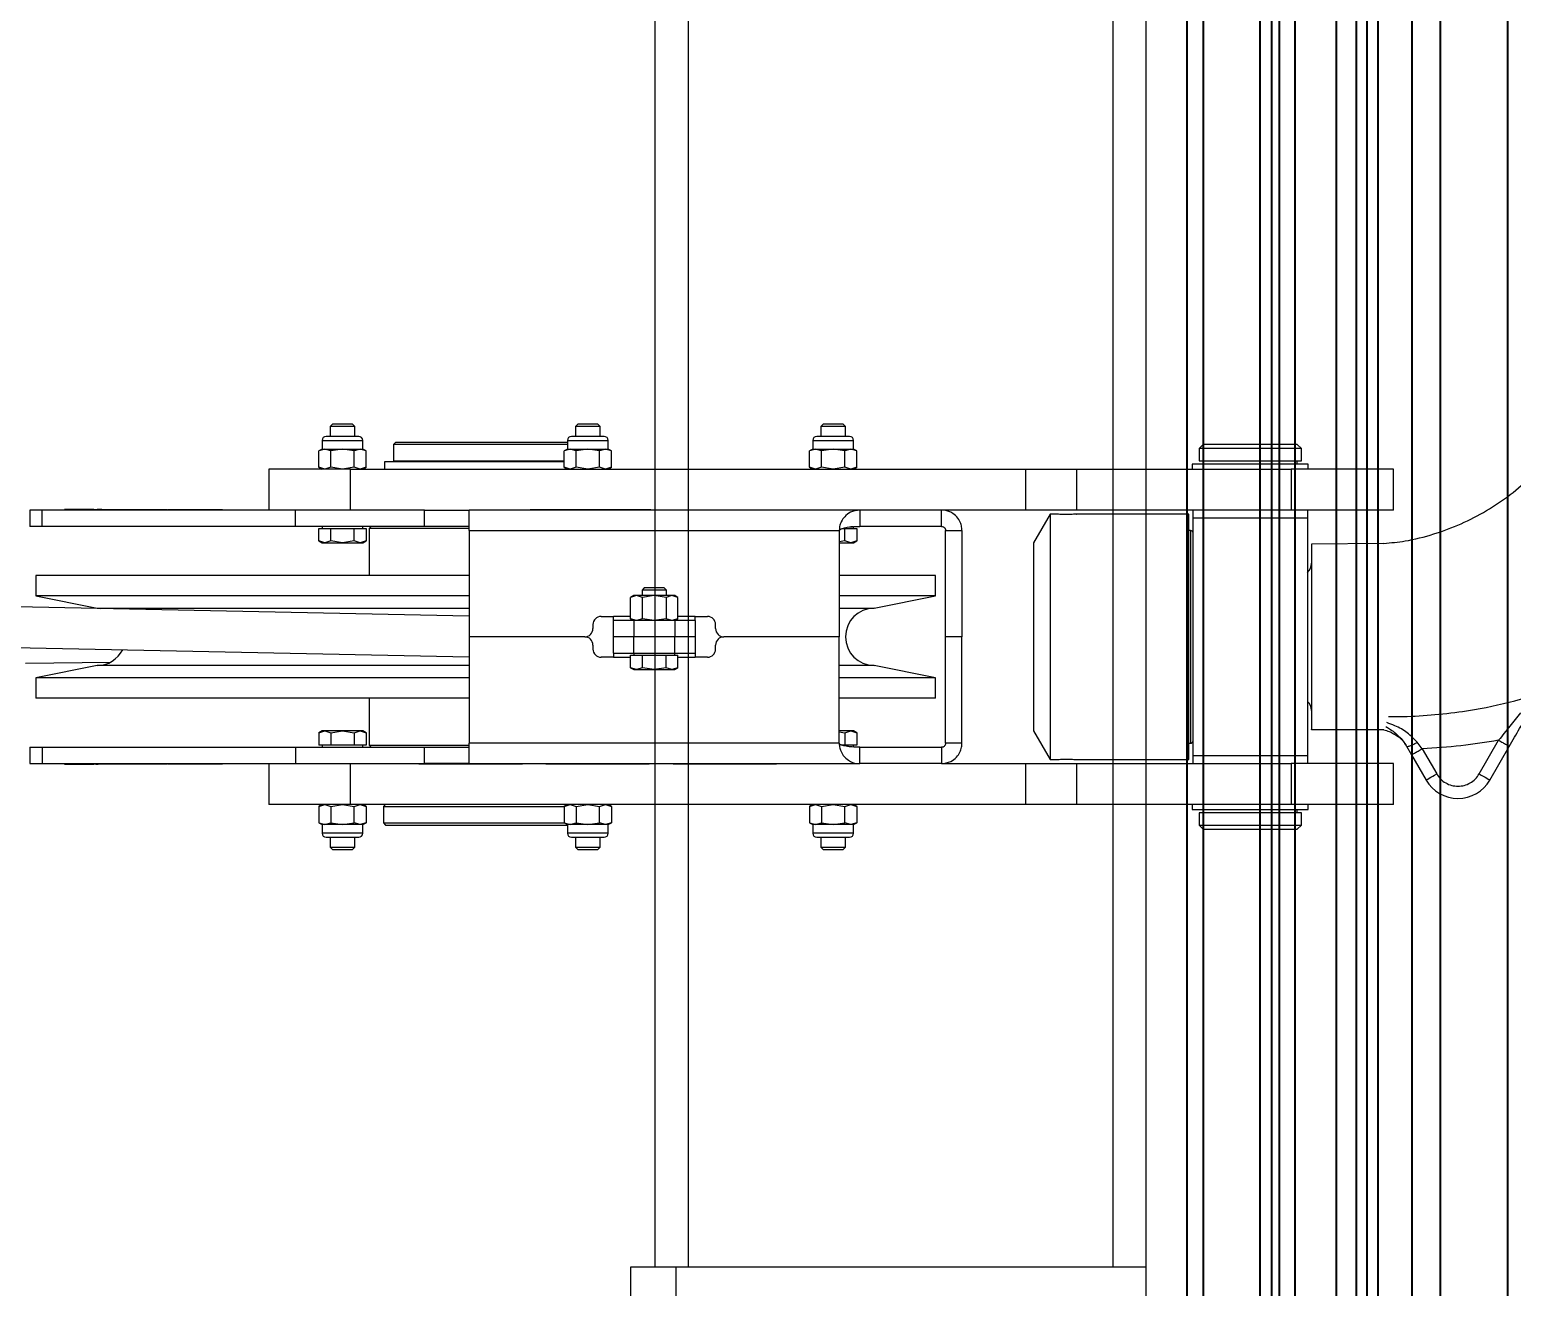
# Model space of a CAD drawing. Header units: centimetres. Extents: x 470464 to 524273, y 49611 to 59074.
# Drawn here: x 505527.93 to 505564.19, y 52554.06 to 52584.81 of the extents above; entities that cross this region are included whole.
import ezdxf

# ---------------------------------------------------------------- set-up
doc = ezdxf.new("R2010")
doc.units = ezdxf.units.CM
doc.header["$MEASUREMENT"] = 0
doc.layers.add('S-COLS-CONC', color=4, linetype='Continuous', lineweight=40)
doc.layers.add('vinç', color=7, linetype='Continuous')

# ---------------------------------------------------------------- blocks, each defined once
blk = doc.blocks.new('ytnytnytnnytytnrmutnebe')
at = {"color": 2, "linetype": 'Continuous', "lineweight": 25}
for p, q in [((416509.36, 68865.634), (416509.118, 68853.913)), ((416510.118, 68853.913), (416510.355, 68865.381)), ((416506.91, 68864.663), (416506.51, 68864.663)), ((416506.51, 68864.663), (416506.51, 68864.356)), ((416506.91, 68864.663), (416506.91, 68864.356)), ((416508.61, 68864.513), (416508.11, 68864.513)), ((416508.11, 68853.913), (416508.11, 68864.513)), ((416508.91, 68863.013), (416508.61, 68864.513)), ((416508.61, 68853.913), (416508.61, 68864.513)), ((416508.963, 68864.763), (416508.99, 68862.688)), ((416510.61, 68864.513), (416510.31, 68863.013)), ((416511.11, 68864.513), (416510.61, 68864.513)), ((416510.61, 68853.913), (416510.61, 68864.513)), ((416511.11, 68853.913), (416511.11, 68864.513)), ((416512.71, 68864.663), (416512.31, 68864.663)), ((416512.31, 68864.356), (416512.31, 68864.663)), ((416512.71, 68864.356), (416512.71, 68864.663)), ((416506.91, 68864.356), (416506.51, 68864.356)), ((416506.51, 68864.356), (416506.51, 68858.163)), ((416506.91, 68864.356), (416506.91, 68858.163)), ((416512.31, 68864.356), (416512.71, 68864.356)), ((416512.31, 68858.163), (416512.31, 68864.356)), ((416512.71, 68858.163), (416512.71, 68864.356)), ((416506.51, 68863.814), (416506.5, 68863.814)), ((416506.5, 68863.814), (416506.5, 68863.09)), ((416512.72, 68863.814), (416512.71, 68863.814)), ((416512.72, 68863.09), (416512.72, 68863.814)), ((416506.5, 68863.09), (416506.51, 68863.09)), ((416506.5, 68863.047), (416506.5, 68863.09)), ((416506.51, 68863.047), (416506.5, 68863.047)), ((416506.5, 68863.047), (416506.5, 68862.985)), ((416512.71, 68863.09), (416512.72, 68863.09)), ((416512.71, 68863.074), (416512.72, 68863.074)), ((416512.72, 68863.09), (416512.72, 68863.074)), ((416512.72, 68863.074), (416512.72, 68863.015)), ((416506.51, 68862.985), (416506.5, 68862.985)), ((416506.5, 68862.141), (416506.5, 68862.985)), ((416508.91, 68853.913), (416508.91, 68863.013)), ((416510.31, 68863.013), (416510.304, 68862.925)), ((416510.31, 68863.013), (416510.31, 68853.913)), ((416512.72, 68863.015), (416512.71, 68863.015)), ((416512.72, 68862.985), (416512.71, 68862.985)), ((416512.71, 68862.897), (416512.72, 68862.897)), ((416512.72, 68862.985), (416512.72, 68863.015)), ((416512.72, 68862.897), (416512.72, 68862.985)), ((416512.72, 68862.897), (416512.72, 68861.297)), ((416506.5, 68861.297), (416506.5, 68862.141)), ((416506.51, 68862.141), (416506.5, 68862.141)), ((416506.51, 68861.297), (416506.5, 68861.297)), ((416506.51, 68861.286), (416506.5, 68861.286)), ((416506.5, 68859.945), (416506.5, 68861.286)), ((416512.71, 68861.297), (416512.72, 68861.297)), ((416512.71, 68861.286), (416512.72, 68861.286)), ((416512.72, 68861.286), (416512.72, 68859.945)), ((416506.51, 68859.945), (416506.5, 68859.945)), ((416512.72, 68859.945), (416512.71, 68859.945)), ((416506.51, 68858.813), (416505.51, 68858.813)), ((416505.51, 68856.813), (416505.51, 68858.813)), ((416513.71, 68858.813), (416512.71, 68858.813)), ((416513.71, 68856.813), (416513.71, 68858.813)), ((416506.91, 68858.163), (416506.51, 68858.163)), ((416506.51, 68858.163), (416506.51, 68855.01)), ((416506.91, 68858.163), (416506.91, 68855.01)), ((416512.31, 68858.163), (416512.71, 68858.163)), ((416512.31, 68855.01), (416512.31, 68858.163)), ((416512.71, 68855.01), (416512.71, 68858.163)), ((416505.064, 68857.591), (416505.02, 68857.513)), ((416505.064, 68857.591), (416505.02, 68857.446)), ((416505.465, 68857.591), (416505.064, 68857.591)), ((416505.51, 68857.513), (416505.465, 68857.591)), ((416505.465, 68857.591), (416505.51, 68857.446)), ((416506.96, 68857.446), (416506.96, 68857.591)), ((416507.265, 68857.591), (416506.96, 68857.591)), ((416507.31, 68857.513), (416507.265, 68857.591)), ((416507.265, 68857.591), (416507.31, 68857.446)), ((416511.954, 68857.591), (416511.91, 68857.513)), ((416511.91, 68857.446), (416511.954, 68857.591)), ((416511.954, 68857.591), (416512.26, 68857.591)), ((416512.26, 68857.591), (416512.26, 68857.446)), ((416513.754, 68857.591), (416513.71, 68857.513)), ((416513.71, 68857.446), (416513.754, 68857.591)), ((416513.754, 68857.591), (416514.155, 68857.591)), ((416514.2, 68857.513), (416514.155, 68857.591)), ((416514.2, 68857.446), (416514.155, 68857.591)), ((416504.465, 68857.313), (416504.41, 68857.258)), ((416504.41, 68857.258), (416504.41, 68856.769)), ((416504.71, 68857.313), (416504.465, 68857.313)), ((416504.465, 68857.313), (416504.465, 68856.713)), ((416504.71, 68857.41), (416504.71, 68856.617)), ((416504.813, 68856.513), (416504.813, 68857.513)), ((416505.02, 68857.513), (416504.813, 68857.513)), ((416505.02, 68857.446), (416505.02, 68857.513)), ((416505.02, 68857.013), (416505.02, 68857.446)), ((416505.02, 68857.446), (416505.064, 68857.302)), ((416505.064, 68857.302), (416505.02, 68857.013)), ((416505.465, 68857.302), (416505.064, 68857.302)), ((416505.51, 68857.446), (416505.465, 68857.302)), ((416505.465, 68857.302), (416505.51, 68857.013)), ((416506.96, 68857.513), (416506.91, 68857.513)), ((416506.96, 68857.302), (416506.96, 68857.446)), ((416506.96, 68857.013), (416506.96, 68857.302)), ((416507.265, 68857.302), (416506.96, 68857.302)), ((416507.31, 68857.446), (416507.265, 68857.302)), ((416507.265, 68857.302), (416507.31, 68857.013)), ((416507.31, 68857.446), (416507.31, 68857.513)), ((416507.31, 68857.013), (416507.31, 68857.446)), ((416511.91, 68857.513), (416511.91, 68857.446)), ((416511.954, 68857.302), (416511.91, 68857.446)), ((416511.91, 68857.446), (416511.91, 68857.013)), ((416511.91, 68857.013), (416511.954, 68857.302)), ((416511.954, 68857.302), (416512.26, 68857.302)), ((416512.31, 68857.513), (416512.26, 68857.513)), ((416512.26, 68857.446), (416512.26, 68857.302)), ((416512.26, 68857.302), (416512.26, 68857.013)), ((416513.754, 68857.302), (416513.71, 68857.446)), ((416513.71, 68857.013), (416513.754, 68857.302)), ((416513.754, 68857.302), (416514.155, 68857.302)), ((416514.155, 68857.302), (416514.2, 68857.446)), ((416514.2, 68857.013), (416514.155, 68857.302)), ((416514.406, 68857.513), (416514.2, 68857.513)), ((416514.2, 68857.513), (416514.2, 68857.446)), ((416514.2, 68857.446), (416514.2, 68857.013)), ((416514.406, 68857.513), (416514.406, 68856.513)), ((416514.51, 68856.617), (416514.51, 68857.41)), ((416514.754, 68857.313), (416514.51, 68857.313)), ((416514.81, 68857.258), (416514.754, 68857.313)), ((416514.754, 68856.754), (416514.754, 68857.313)), ((416514.81, 68856.802), (416514.81, 68857.258)), ((416505.02, 68857.013), (416505.064, 68856.725)), ((416505.02, 68856.58), (416505.02, 68857.013)), ((416505.51, 68857.013), (416505.465, 68856.725)), ((416506.96, 68856.725), (416506.96, 68857.013)), ((416507.31, 68857.013), (416507.265, 68856.725)), ((416507.31, 68856.58), (416507.31, 68857.013)), ((416511.954, 68856.725), (416511.91, 68857.013)), ((416511.91, 68857.013), (416511.91, 68856.58)), ((416512.26, 68857.013), (416512.26, 68856.725)), ((416513.754, 68856.725), (416513.71, 68857.013)), ((416514.155, 68856.725), (416514.2, 68857.013)), ((416514.2, 68857.013), (416514.2, 68856.58)), ((416504.41, 68856.769), (416504.465, 68856.713)), ((416504.465, 68856.713), (416504.71, 68856.713)), ((416504.813, 68856.513), (416505.02, 68856.513)), ((416505.02, 68856.58), (416505.064, 68856.725)), ((416505.02, 68856.513), (416505.02, 68856.58)), ((416505.064, 68856.436), (416505.02, 68856.58)), ((416505.02, 68856.513), (416505.064, 68856.436)), ((416505.064, 68856.725), (416505.465, 68856.725)), ((416505.465, 68856.725), (416505.51, 68856.58)), ((416505.51, 68856.58), (416505.465, 68856.436)), ((416505.465, 68856.436), (416505.51, 68856.513)), ((416505.51, 68856.813), (416506.51, 68856.813)), ((416505.51, 68840.313), (416505.51, 68856.813)), ((416506.91, 68856.513), (416506.96, 68856.513)), ((416506.96, 68856.58), (416506.96, 68856.725)), ((416507.265, 68856.725), (416506.96, 68856.725)), ((416506.96, 68856.436), (416506.96, 68856.58)), ((416507.265, 68856.725), (416507.31, 68856.58)), ((416507.31, 68856.58), (416507.265, 68856.436)), ((416507.265, 68856.436), (416507.31, 68856.513)), ((416507.31, 68856.513), (416507.31, 68856.58)), ((416511.91, 68856.58), (416511.954, 68856.725)), ((416511.954, 68856.436), (416511.91, 68856.58)), ((416511.91, 68856.58), (416511.91, 68856.513)), ((416511.91, 68856.513), (416511.954, 68856.436)), ((416511.954, 68856.725), (416512.26, 68856.725)), ((416512.26, 68856.725), (416512.26, 68856.58)), ((416512.26, 68856.58), (416512.26, 68856.436)), ((416512.26, 68856.513), (416512.31, 68856.513)), ((416512.71, 68856.813), (416513.71, 68856.813)), ((416513.71, 68856.813), (416513.71, 68840.313)), ((416513.71, 68856.58), (416513.754, 68856.725)), ((416513.754, 68856.436), (416513.71, 68856.58)), ((416513.71, 68856.513), (416513.754, 68856.436)), ((416513.754, 68856.725), (416514.155, 68856.725)), ((416514.2, 68856.58), (416514.155, 68856.725)), ((416514.155, 68856.436), (416514.2, 68856.58)), ((416514.155, 68856.436), (416514.2, 68856.513)), ((416514.2, 68856.58), (416514.2, 68856.513)), ((416514.2, 68856.513), (416514.406, 68856.513)), ((416514.51, 68856.713), (416514.754, 68856.713)), ((416514.754, 68856.713), (416514.81, 68856.769)), ((416514.754, 68856.713), (416514.754, 68856.754)), ((416514.81, 68856.769), (416514.81, 68856.802)), ((416505.465, 68856.436), (416505.064, 68856.436)), ((416506.96, 68856.363), (416506.91, 68856.313)), ((416507.265, 68856.436), (416506.96, 68856.436)), ((416508.11, 68856.363), (416506.96, 68856.363)), ((416506.96, 68856.363), (416506.96, 68853.913)), ((416512.26, 68856.363), (416511.11, 68856.363)), ((416512.26, 68856.436), (416511.954, 68856.436)), ((416512.31, 68856.313), (416512.26, 68856.363)), ((416512.26, 68853.913), (416512.26, 68856.363)), ((416513.754, 68856.436), (416514.155, 68856.436)), ((416505.06, 68856.013), (416505.01, 68855.963)), ((416505.01, 68855.963), (416505.01, 68851.513)), ((416505.46, 68856.013), (416505.06, 68856.013)), ((416505.06, 68856.013), (416505.06, 68851.583)), ((416505.51, 68855.963), (416505.46, 68856.013)), ((416505.46, 68856.013), (416505.46, 68853.55)), ((416513.885, 68855.988), (416513.71, 68855.988)), ((416513.885, 68851.591), (416513.885, 68855.988)), ((416513.91, 68855.613), (416513.885, 68855.613)), ((416514.31, 68855.763), (416513.91, 68855.763)), ((416513.91, 68855.763), (416513.91, 68851.591)), ((416514.36, 68855.713), (416514.31, 68855.763)), ((416514.31, 68851.513), (416514.31, 68855.763)), ((416514.36, 68853.546), (416514.36, 68855.713)), ((416506.51, 68855.146), (416506.5, 68855.146)), ((416506.5, 68855.145), (416506.5, 68855.146)), ((416506.51, 68855.145), (416506.5, 68855.145)), ((416506.5, 68855.14), (416506.5, 68855.145)), ((416506.51, 68855.14), (416506.5, 68855.14)), ((416506.5, 68855.133), (416506.5, 68855.14)), ((416506.51, 68855.133), (416506.5, 68855.133)), ((416506.5, 68855.122), (416506.5, 68855.133)), ((416506.51, 68855.122), (416506.5, 68855.122)), ((416506.5, 68855.108), (416506.5, 68855.122)), ((416506.51, 68855.108), (416506.5, 68855.108)), ((416506.5, 68855.091), (416506.5, 68855.108)), ((416506.51, 68855.091), (416506.5, 68855.091)), ((416506.5, 68855.071), (416506.5, 68855.091)), ((416506.51, 68855.071), (416506.5, 68855.071)), ((416506.5, 68855.048), (416506.5, 68855.071)), ((416506.51, 68855.048), (416506.5, 68855.048)), ((416506.5, 68855.022), (416506.5, 68855.048)), ((416506.51, 68855.022), (416506.5, 68855.022)), ((416506.5, 68854.993), (416506.5, 68855.022)), ((416506.51, 68854.993), (416506.5, 68854.993)), ((416506.5, 68854.96), (416506.5, 68854.993)), ((416506.51, 68854.96), (416506.5, 68854.96)), ((416506.5, 68854.925), (416506.5, 68854.96)), ((416506.51, 68854.925), (416506.5, 68854.925)), ((416506.5, 68854.886), (416506.5, 68854.925)), ((416506.51, 68854.886), (416506.5, 68854.886)), ((416506.5, 68854.845), (416506.5, 68854.886)), ((416506.51, 68854.845), (416506.5, 68854.845)), ((416506.5, 68854.8), (416506.5, 68854.845)), ((416506.51, 68854.8), (416506.5, 68854.8)), ((416506.5, 68854.753), (416506.5, 68854.8)), ((416506.51, 68854.753), (416506.5, 68854.753)), ((416506.5, 68853.039), (416506.5, 68854.753)), ((416506.51, 68855.01), (416506.91, 68855.01)), ((416506.51, 68853.913), (416506.51, 68855.01)), ((416506.91, 68855.01), (416506.91, 68853.913)), ((416512.31, 68855.01), (416512.71, 68855.01)), ((416512.31, 68853.913), (416512.31, 68855.01)), ((416512.71, 68855.01), (416512.71, 68853.913)), ((416506.51, 68853.913), (416506.51, 68844.363)), ((416506.51, 68853.913), (416507.01, 68853.913)), ((416507.01, 68844.863), (416507.01, 68853.913)), ((416509.61, 68853.913), (416507.01, 68853.913)), ((416509.61, 68851.088), (416509.61, 68853.913)), ((416512.21, 68853.913), (416509.61, 68853.913)), ((416512.21, 68853.913), (416512.21, 68844.863)), ((416512.21, 68853.913), (416512.71, 68853.913)), ((416512.71, 68844.363), (416512.71, 68853.913)), ((416505.46, 68853.55), (416505.46, 68851.591)), ((416514.36, 68851.513), (416514.36, 68853.546)), ((416506.51, 68853.039), (416506.5, 68853.039)), ((416506.5, 68852.988), (416506.5, 68853.039)), ((416506.51, 68852.988), (416506.5, 68852.988)), ((416506.5, 68852.94), (416506.5, 68852.988)), ((416506.51, 68852.94), (416506.5, 68852.94)), ((416506.5, 68852.896), (416506.5, 68852.94)), ((416506.51, 68852.896), (416506.5, 68852.896)), ((416506.5, 68852.854), (416506.5, 68852.896)), ((416506.51, 68852.854), (416506.5, 68852.854)), ((416506.5, 68852.816), (416506.5, 68852.854)), ((416506.51, 68852.816), (416506.5, 68852.816)), ((416506.5, 68852.781), (416506.5, 68852.816)), ((416506.51, 68852.781), (416506.5, 68852.781)), ((416506.5, 68852.749), (416506.5, 68852.781)), ((416506.51, 68852.749), (416506.5, 68852.749)), ((416506.5, 68852.721), (416506.5, 68852.749)), ((416506.51, 68852.721), (416506.5, 68852.721)), ((416506.5, 68852.696), (416506.5, 68852.721)), ((416506.51, 68852.696), (416506.5, 68852.696)), ((416506.5, 68852.674), (416506.5, 68852.696)), ((416506.51, 68852.674), (416506.5, 68852.674)), ((416506.5, 68852.655), (416506.5, 68852.674)), ((416506.51, 68852.655), (416506.5, 68852.655)), ((416506.5, 68852.639), (416506.5, 68852.655)), ((416506.51, 68852.639), (416506.5, 68852.639)), ((416506.5, 68852.627), (416506.5, 68852.639)), ((416506.51, 68852.627), (416506.5, 68852.627)), ((416506.5, 68852.618), (416506.5, 68852.627)), ((416506.51, 68852.618), (416506.5, 68852.618)), ((416506.5, 68852.613), (416506.5, 68852.618)), ((416506.51, 68852.613), (416506.5, 68852.613)), ((416506.5, 68852.61), (416506.5, 68852.613)), ((416506.51, 68852.61), (416506.5, 68852.61)), ((416512.71, 68852.426), (416512.72, 68852.426)), ((416512.71, 68852.337), (416512.72, 68852.337)), ((416512.71, 68852.26), (416512.72, 68852.26)), ((416512.71, 68852.193), (416512.72, 68852.193)), ((416512.72, 68852.426), (416512.72, 68852.337)), ((416512.72, 68852.337), (416512.72, 68852.26)), ((416512.72, 68852.26), (416512.72, 68852.193)), ((416512.72, 68852.193), (416512.72, 68852.139)), ((416506.51, 68852.036), (416506.5, 68852.036)), ((416506.5, 68852.03), (416506.5, 68852.036)), ((416506.51, 68852.03), (416506.5, 68852.03)), ((416506.5, 68852.012), (416506.5, 68852.03)), ((416506.5, 68852.012), (416506.51, 68852.012)), ((416506.5, 68851.983), (416506.5, 68852.012)), ((416506.51, 68851.983), (416506.5, 68851.983)), ((416506.5, 68851.942), (416506.5, 68851.983)), ((416506.51, 68851.942), (416506.5, 68851.942)), ((416506.5, 68851.889), (416506.5, 68851.942)), ((416506.51, 68851.889), (416506.5, 68851.889)), ((416506.5, 68851.824), (416506.5, 68851.889)), ((416506.51, 68851.824), (416506.5, 68851.824)), ((416506.5, 68851.748), (416506.5, 68851.824)), ((416512.71, 68852.139), (416512.72, 68852.139)), ((416512.71, 68852.096), (416512.72, 68852.096)), ((416512.71, 68852.066), (416512.72, 68852.066)), ((416512.71, 68852.047), (416512.72, 68852.047)), ((416512.71, 68852.039), (416512.72, 68852.039)), ((416512.71, 68852.032), (416512.72, 68852.032)), ((416512.71, 68852.03), (416512.72, 68852.03)), ((416512.71, 68852.022), (416512.72, 68852.022)), ((416512.71, 68852.009), (416512.72, 68852.009)), ((416512.71, 68851.991), (416512.72, 68851.991)), ((416512.71, 68851.967), (416512.72, 68851.967)), ((416512.71, 68851.939), (416512.72, 68851.939)), ((416512.71, 68851.905), (416512.72, 68851.905)), ((416512.71, 68851.866), (416512.72, 68851.866)), ((416512.72, 68852.139), (416512.72, 68852.096)), ((416512.72, 68852.096), (416512.72, 68852.066)), ((416512.72, 68852.066), (416512.72, 68852.047)), ((416512.72, 68852.047), (416512.72, 68852.039)), ((416512.72, 68852.039), (416512.72, 68852.032)), ((416512.72, 68852.032), (416512.72, 68852.03)), ((416512.72, 68852.03), (416512.72, 68852.022)), ((416512.72, 68852.022), (416512.72, 68852.009)), ((416512.72, 68852.009), (416512.72, 68851.991)), ((416512.72, 68851.991), (416512.72, 68851.967)), ((416512.72, 68851.967), (416512.72, 68851.939)), ((416512.72, 68851.939), (416512.72, 68851.905)), ((416512.72, 68851.905), (416512.72, 68851.866)), ((416512.72, 68851.866), (416512.72, 68849.914)), ((416504.813, 68850.513), (416504.813, 68851.513)), ((416505.02, 68851.513), (416504.813, 68851.513)), ((416505.064, 68851.591), (416505.02, 68851.513)), ((416505.064, 68851.591), (416505.02, 68851.446)), ((416505.02, 68851.446), (416505.02, 68851.513)), ((416505.02, 68851.013), (416505.02, 68851.446)), ((416505.02, 68851.446), (416505.064, 68851.302)), ((416505.465, 68851.591), (416505.064, 68851.591)), ((416505.51, 68851.513), (416505.465, 68851.591)), ((416505.465, 68851.591), (416505.51, 68851.446)), ((416505.51, 68851.446), (416505.465, 68851.302)), ((416506.51, 68851.748), (416506.5, 68851.748)), ((416506.5, 68851.66), (416506.5, 68851.748)), ((416506.51, 68851.66), (416506.5, 68851.66)), ((416506.5, 68851.564), (416506.5, 68851.66)), ((416506.51, 68851.564), (416506.5, 68851.564)), ((416506.5, 68851.463), (416506.5, 68851.564)), ((416506.51, 68851.463), (416506.5, 68851.463)), ((416506.5, 68851.358), (416506.5, 68851.463)), ((416513.754, 68851.591), (416513.71, 68851.513)), ((416513.71, 68851.446), (416513.754, 68851.591)), ((416513.754, 68851.302), (416513.71, 68851.446)), ((416513.754, 68851.591), (416514.155, 68851.591)), ((416514.2, 68851.513), (416514.155, 68851.591)), ((416514.2, 68851.446), (416514.155, 68851.591)), ((416514.155, 68851.302), (416514.2, 68851.446)), ((416514.406, 68851.513), (416514.2, 68851.513)), ((416514.2, 68851.513), (416514.2, 68851.446)), ((416514.2, 68851.446), (416514.2, 68851.013)), ((416514.406, 68851.513), (416514.406, 68850.513)), ((416504.465, 68851.313), (416504.41, 68851.258)), ((416504.41, 68851.258), (416504.41, 68850.769)), ((416504.71, 68851.313), (416504.465, 68851.313)), ((416504.465, 68851.313), (416504.465, 68850.713)), ((416504.71, 68851.41), (416504.71, 68850.617)), ((416505.064, 68851.302), (416505.02, 68851.013)), ((416505.465, 68851.302), (416505.064, 68851.302)), ((416505.465, 68851.302), (416505.51, 68851.013)), ((416506.51, 68851.358), (416506.5, 68851.358)), ((416506.5, 68851.25), (416506.5, 68851.358)), ((416506.51, 68851.25), (416506.5, 68851.25)), ((416506.5, 68851.136), (416506.5, 68851.25)), ((416506.51, 68851.136), (416506.5, 68851.136)), ((416506.5, 68851.018), (416506.5, 68851.136)), ((416513.71, 68851.013), (416513.754, 68851.302)), ((416513.754, 68851.302), (416514.155, 68851.302)), ((416514.2, 68851.013), (416514.155, 68851.302)), ((416514.51, 68850.617), (416514.51, 68851.41)), ((416514.754, 68851.313), (416514.51, 68851.313)), ((416514.81, 68851.258), (416514.754, 68851.313)), ((416514.754, 68850.754), (416514.754, 68851.313)), ((416514.81, 68850.802), (416514.81, 68851.258)), ((416504.41, 68850.769), (416504.465, 68850.713)), ((416504.465, 68850.713), (416504.71, 68850.713)), ((416505.02, 68851.013), (416505.064, 68850.725)), ((416505.02, 68850.58), (416505.02, 68851.013)), ((416505.02, 68850.58), (416505.064, 68850.725)), ((416505.064, 68850.725), (416505.465, 68850.725)), ((416505.51, 68851.013), (416505.465, 68850.725)), ((416505.465, 68850.725), (416505.51, 68850.58)), ((416506.51, 68851.018), (416506.5, 68851.018)), ((416506.5, 68850.895), (416506.5, 68851.018)), ((416506.51, 68850.895), (416506.5, 68850.895)), ((416506.5, 68850.769), (416506.5, 68850.895)), ((416506.51, 68850.769), (416506.5, 68850.769)), ((416506.5, 68850.641), (416506.5, 68850.769)), ((416509.41, 68850.888), (416509.31, 68850.888)), ((416509.91, 68850.888), (416509.81, 68850.888)), ((416513.754, 68850.725), (416513.71, 68851.013)), ((416513.71, 68850.58), (416513.754, 68850.725)), ((416513.754, 68850.725), (416514.155, 68850.725)), ((416514.155, 68850.725), (416514.2, 68851.013)), ((416514.2, 68850.58), (416514.155, 68850.725)), ((416514.2, 68851.013), (416514.2, 68850.58)), ((416514.51, 68850.713), (416514.754, 68850.713)), ((416514.754, 68850.713), (416514.81, 68850.769)), ((416514.754, 68850.713), (416514.754, 68850.754)), ((416514.81, 68850.769), (416514.81, 68850.802)), ((416504.813, 68850.513), (416505.02, 68850.513)), ((416505.02, 68850.513), (416505.02, 68850.58)), ((416505.064, 68850.436), (416505.02, 68850.58)), ((416505.02, 68850.513), (416505.064, 68850.436)), ((416505.465, 68850.436), (416505.064, 68850.436)), ((416505.51, 68850.58), (416505.465, 68850.436)), ((416505.465, 68850.436), (416505.51, 68850.513)), ((416506.51, 68850.641), (416506.5, 68850.641)), ((416506.5, 68850.518), (416506.5, 68850.641)), ((416506.51, 68850.518), (416506.5, 68850.518)), ((416506.5, 68850.4), (416506.5, 68850.518)), ((416506.51, 68850.4), (416506.5, 68850.4)), ((416506.5, 68850.287), (416506.5, 68850.4)), ((416509.11, 68850.388), (416509.11, 68850.688)), ((416509.11, 68850.388), (416509.11, 68849.966)), ((416509.21, 68850.388), (416509.11, 68850.388)), ((416509.21, 68850.388), (416509.61, 68850.388)), ((416509.21, 68850.388), (416509.21, 68849.888)), ((416509.61, 68849.888), (416509.61, 68850.388)), ((416509.61, 68850.388), (416510.01, 68850.388)), ((416510.01, 68849.888), (416510.01, 68850.388)), ((416510.01, 68850.388), (416510.11, 68850.388)), ((416510.11, 68850.688), (416510.11, 68850.388)), ((416510.11, 68849.966), (416510.11, 68850.388)), ((416513.754, 68850.436), (416513.71, 68850.58)), ((416513.71, 68850.513), (416513.754, 68850.436)), ((416513.754, 68850.436), (416514.155, 68850.436)), ((416514.155, 68850.436), (416514.2, 68850.58)), ((416514.155, 68850.436), (416514.2, 68850.513)), ((416514.2, 68850.58), (416514.2, 68850.513)), ((416514.2, 68850.513), (416514.406, 68850.513)), ((416506.51, 68850.287), (416506.5, 68850.287)), ((416506.5, 68850.178), (416506.5, 68850.287)), ((416506.51, 68850.178), (416506.5, 68850.178)), ((416506.5, 68850.074), (416506.5, 68850.178)), ((416506.51, 68850.074), (416506.5, 68850.074)), ((416506.5, 68849.974), (416506.5, 68850.074)), ((416506.51, 68849.974), (416506.5, 68849.974)), ((416506.5, 68849.879), (416506.5, 68849.974)), ((416506.51, 68849.879), (416506.5, 68849.879)), ((416506.5, 68849.792), (416506.5, 68849.879)), ((416506.51, 68849.792), (416506.5, 68849.792)), ((416506.5, 68849.717), (416506.5, 68849.792)), ((416506.51, 68849.717), (416506.5, 68849.717)), ((416506.5, 68849.653), (416506.5, 68849.717)), ((416506.51, 68849.653), (416506.5, 68849.653)), ((416506.5, 68849.601), (416506.5, 68849.653)), ((416508.854, 68849.966), (416508.81, 68849.888)), ((416508.81, 68849.821), (416508.854, 68849.966)), ((416508.81, 68849.888), (416508.81, 68849.821)), ((416508.854, 68849.677), (416508.81, 68849.821)), ((416508.81, 68849.821), (416508.81, 68849.388)), ((416508.81, 68849.388), (416508.854, 68849.677)), ((416508.854, 68849.966), (416509.16, 68849.966)), ((416508.854, 68849.677), (416509.16, 68849.677)), ((416509.16, 68849.966), (416509.16, 68849.821)), ((416509.21, 68849.888), (416509.16, 68849.888)), ((416509.16, 68849.821), (416509.16, 68849.677)), ((416509.16, 68849.677), (416509.16, 68849.388)), ((416509.21, 68849.888), (416509.61, 68849.888)), ((416509.21, 68849.888), (416509.21, 68848.888)), ((416509.61, 68848.888), (416509.61, 68849.888)), ((416510.01, 68849.888), (416509.61, 68849.888)), ((416510.054, 68849.966), (416510.01, 68849.888)), ((416510.01, 68849.821), (416510.054, 68849.966)), ((416510.01, 68848.888), (416510.01, 68849.888)), ((416510.054, 68849.677), (416510.01, 68849.821)), ((416510.01, 68849.388), (416510.054, 68849.677)), ((416510.054, 68849.966), (416510.575, 68849.966)), ((416510.054, 68849.677), (416510.575, 68849.677)), ((416510.62, 68849.888), (416510.575, 68849.966)), ((416510.62, 68849.821), (416510.575, 68849.966)), ((416510.575, 68849.677), (416510.62, 68849.821)), ((416510.62, 68849.388), (416510.575, 68849.677)), ((416510.62, 68849.821), (416510.62, 68849.888)), ((416510.62, 68849.388), (416510.62, 68849.821)), ((416510.754, 68849.688), (416510.62, 68849.688)), ((416510.81, 68849.633), (416510.754, 68849.688)), ((416510.754, 68849.088), (416510.754, 68849.688)), ((416510.81, 68849.144), (416510.81, 68849.633)), ((416512.71, 68849.914), (416512.72, 68849.914)), ((416512.71, 68849.911), (416512.72, 68849.911)), ((416512.71, 68849.907), (416512.72, 68849.907)), ((416512.71, 68849.906), (416512.72, 68849.906)), ((416512.72, 68849.914), (416512.72, 68849.911)), ((416512.72, 68849.911), (416512.72, 68849.907)), ((416512.72, 68849.907), (416512.72, 68849.906)), ((416512.72, 68849.906), (416512.72, 68849.47)), ((416506.51, 68849.601), (416506.5, 68849.601)), ((416506.5, 68849.561), (416506.5, 68849.601)), ((416506.51, 68849.561), (416506.5, 68849.561)), ((416506.5, 68849.532), (416506.5, 68849.561)), ((416506.51, 68849.532), (416506.5, 68849.532)), ((416506.5, 68849.514), (416506.5, 68849.532)), ((416506.51, 68849.514), (416506.5, 68849.514)), ((416506.5, 68849.509), (416506.5, 68849.514)), ((416506.51, 68849.509), (416506.5, 68849.509)), ((416508.854, 68849.1), (416508.81, 68849.388)), ((416508.81, 68849.388), (416508.81, 68848.955)), ((416509.16, 68849.388), (416509.16, 68849.1)), ((416510.054, 68849.1), (416510.01, 68849.388)), ((416510.575, 68849.1), (416510.62, 68849.388)), ((416510.62, 68848.955), (416510.62, 68849.388)), ((416512.71, 68849.47), (416512.72, 68849.47)), ((416506.51, 68848.929), (416506.5, 68848.929)), ((416506.5, 68846.727), (416506.5, 68848.929)), ((416508.81, 68848.955), (416508.854, 68849.1)), ((416508.854, 68848.811), (416508.81, 68848.955)), ((416508.81, 68848.955), (416508.81, 68848.888)), ((416508.81, 68848.888), (416508.854, 68848.811)), ((416508.854, 68849.1), (416509.16, 68849.1)), ((416509.16, 68849.1), (416509.16, 68848.955)), ((416509.16, 68848.955), (416509.16, 68848.811)), ((416509.16, 68848.888), (416509.21, 68848.888)), ((416509.21, 68848.888), (416509.61, 68848.888)), ((416509.21, 68848.888), (416509.21, 68848.388)), ((416509.61, 68848.388), (416509.61, 68848.888)), ((416510.01, 68848.888), (416509.61, 68848.888)), ((416510.01, 68848.955), (416510.054, 68849.1)), ((416510.054, 68848.811), (416510.01, 68848.955)), ((416510.01, 68848.888), (416510.054, 68848.811)), ((416510.01, 68848.388), (416510.01, 68848.888)), ((416510.575, 68849.1), (416510.054, 68849.1)), ((416510.62, 68848.955), (416510.575, 68849.1)), ((416510.575, 68848.811), (416510.62, 68848.955)), ((416510.575, 68848.811), (416510.62, 68848.888)), ((416510.62, 68849.088), (416510.754, 68849.088)), ((416510.62, 68848.888), (416510.62, 68848.955)), ((416510.754, 68849.088), (416510.81, 68849.144)), ((416508.854, 68848.811), (416509.16, 68848.811)), ((416509.11, 68848.811), (416509.11, 68848.388)), ((416510.054, 68848.811), (416510.575, 68848.811)), ((416510.11, 68848.388), (416510.11, 68848.811)), ((416509.21, 68848.388), (416509.11, 68848.388)), ((416509.11, 68848.088), (416509.11, 68848.388)), ((416509.61, 68848.388), (416509.21, 68848.388)), ((416510.01, 68848.388), (416509.61, 68848.388)), ((416510.01, 68848.388), (416510.11, 68848.388)), ((416510.11, 68848.388), (416510.11, 68848.088)), ((416509.31, 68847.888), (416509.41, 68847.888)), ((416509.81, 68847.888), (416509.91, 68847.888)), ((416509.61, 68844.863), (416509.61, 68847.688)), ((416506.51, 68846.727), (416506.5, 68846.727)), ((416506.5, 68846.689), (416506.5, 68846.727)), ((416506.51, 68846.689), (416506.5, 68846.689)), ((416506.5, 68846.653), (416506.5, 68846.689)), ((416506.51, 68846.653), (416506.5, 68846.653)), ((416506.5, 68846.619), (416506.5, 68846.653)), ((416506.51, 68846.619), (416506.5, 68846.619)), ((416506.5, 68846.588), (416506.5, 68846.619)), ((416506.51, 68846.588), (416506.5, 68846.588)), ((416506.5, 68846.56), (416506.5, 68846.588)), ((416506.51, 68846.56), (416506.5, 68846.56)), ((416506.5, 68846.534), (416506.5, 68846.56)), ((416506.51, 68846.534), (416506.5, 68846.534)), ((416506.5, 68846.509), (416506.5, 68846.534)), ((416506.51, 68846.509), (416506.5, 68846.509)), ((416506.5, 68846.488), (416506.5, 68846.509)), ((416506.51, 68846.488), (416506.5, 68846.488)), ((416506.5, 68846.47), (416506.5, 68846.488)), ((416506.51, 68846.47), (416506.5, 68846.47)), ((416506.5, 68846.454), (416506.5, 68846.47)), ((416506.51, 68846.454), (416506.5, 68846.454)), ((416506.5, 68846.44), (416506.5, 68846.454)), ((416506.51, 68846.44), (416506.5, 68846.44)), ((416506.5, 68846.429), (416506.5, 68846.44)), ((416506.51, 68846.429), (416506.5, 68846.429)), ((416506.5, 68846.42), (416506.5, 68846.429)), ((416506.51, 68846.42), (416506.5, 68846.42)), ((416506.5, 68846.414), (416506.5, 68846.42)), ((416506.51, 68846.414), (416506.5, 68846.414)), ((416506.5, 68846.41), (416506.5, 68846.414)), ((416506.51, 68846.41), (416506.5, 68846.41)), ((416506.5, 68846.409), (416506.5, 68846.41)), ((416506.51, 68846.409), (416506.5, 68846.409)), ((416506.5, 68846.406), (416506.5, 68846.409)), ((416506.51, 68846.406), (416506.5, 68846.406)), ((416506.5, 68846.4), (416506.5, 68846.406)), ((416506.51, 68846.4), (416506.5, 68846.4)), ((416506.5, 68846.396), (416506.5, 68846.4)), ((416506.51, 68846.396), (416506.5, 68846.396)), ((416506.5, 68846.395), (416506.5, 68846.396)), ((416506.51, 68846.395), (416506.5, 68846.395)), ((416504.465, 68845.313), (416504.41, 68845.258)), ((416504.41, 68845.258), (416504.41, 68844.769)), ((416504.71, 68845.313), (416504.465, 68845.313)), ((416504.465, 68845.313), (416504.465, 68844.713)), ((416504.71, 68845.41), (416504.71, 68844.617)), ((416504.813, 68844.513), (416504.813, 68845.513)), ((416505.02, 68845.513), (416504.813, 68845.513)), ((416505.064, 68845.591), (416505.02, 68845.513)), ((416505.064, 68845.591), (416505.02, 68845.446)), ((416505.02, 68845.446), (416505.02, 68845.513)), ((416505.02, 68845.013), (416505.02, 68845.446)), ((416505.02, 68845.446), (416505.064, 68845.302)), ((416505.064, 68845.302), (416505.02, 68845.013)), ((416505.465, 68845.591), (416505.064, 68845.591)), ((416505.465, 68845.302), (416505.064, 68845.302)), ((416505.51, 68845.513), (416505.465, 68845.591)), ((416505.465, 68845.591), (416505.51, 68845.446)), ((416505.51, 68845.446), (416505.465, 68845.302)), ((416505.465, 68845.302), (416505.51, 68845.013)), ((416513.754, 68845.591), (416513.71, 68845.513)), ((416513.71, 68845.446), (416513.754, 68845.591)), ((416513.754, 68845.302), (416513.71, 68845.446)), ((416513.71, 68845.013), (416513.754, 68845.302)), ((416513.754, 68845.591), (416514.155, 68845.591)), ((416513.754, 68845.302), (416514.155, 68845.302)), ((416514.2, 68845.513), (416514.155, 68845.591)), ((416514.2, 68845.446), (416514.155, 68845.591)), ((416514.155, 68845.302), (416514.2, 68845.446)), ((416514.2, 68845.013), (416514.155, 68845.302)), ((416514.406, 68845.513), (416514.2, 68845.513)), ((416514.2, 68845.513), (416514.2, 68845.446)), ((416514.2, 68845.446), (416514.2, 68845.013)), ((416514.406, 68845.513), (416514.406, 68844.513)), ((416514.51, 68844.617), (416514.51, 68845.41)), ((416514.754, 68845.313), (416514.51, 68845.313)), ((416514.81, 68845.258), (416514.754, 68845.313)), ((416514.754, 68844.754), (416514.754, 68845.313)), ((416514.81, 68844.802), (416514.81, 68845.258)), ((416505.02, 68845.013), (416505.064, 68844.725)), ((416505.02, 68844.58), (416505.02, 68845.013)), ((416505.51, 68845.013), (416505.465, 68844.725)), ((416513.754, 68844.725), (416513.71, 68845.013)), ((416514.155, 68844.725), (416514.2, 68845.013)), ((416514.2, 68845.013), (416514.2, 68844.58)), ((416504.41, 68844.769), (416504.465, 68844.713)), ((416504.465, 68844.713), (416504.71, 68844.713)), ((416505.02, 68844.58), (416505.064, 68844.725)), ((416505.02, 68844.513), (416505.02, 68844.58)), ((416505.064, 68844.436), (416505.02, 68844.58)), ((416505.064, 68844.725), (416505.465, 68844.725)), ((416505.465, 68844.725), (416505.51, 68844.58)), ((416505.51, 68844.58), (416505.465, 68844.436)), ((416506.96, 68844.725), (416506.96, 68844.795)), ((416506.96, 68844.58), (416506.96, 68844.725)), ((416507.265, 68844.725), (416506.96, 68844.725)), ((416506.96, 68844.436), (416506.96, 68844.58)), ((416507.01, 68844.863), (416509.61, 68844.863)), ((416507.287, 68844.863), (416507.265, 68844.725)), ((416507.265, 68844.725), (416507.31, 68844.58)), ((416507.31, 68844.58), (416507.265, 68844.436)), ((416507.31, 68844.58), (416507.31, 68844.863)), ((416507.31, 68844.513), (416507.31, 68844.58)), ((416508.11, 68842.513), (416508.11, 68844.863)), ((416508.61, 68842.513), (416508.61, 68844.863)), ((416508.91, 68844.013), (416508.91, 68844.863)), ((416512.21, 68844.863), (416509.61, 68844.863)), ((416510.31, 68844.863), (416510.31, 68844.013)), ((416510.61, 68842.513), (416510.61, 68844.863)), ((416511.11, 68842.513), (416511.11, 68844.863)), ((416511.91, 68844.863), (416511.91, 68844.58)), ((416511.91, 68844.58), (416511.954, 68844.725)), ((416511.954, 68844.436), (416511.91, 68844.58)), ((416511.91, 68844.58), (416511.91, 68844.513)), ((416511.954, 68844.725), (416511.933, 68844.863)), ((416511.954, 68844.725), (416512.26, 68844.725)), ((416512.26, 68844.796), (416512.26, 68844.725)), ((416512.26, 68844.725), (416512.26, 68844.58)), ((416512.26, 68844.58), (416512.26, 68844.436)), ((416512.31, 68844.58), (416512.31, 68844.513)), ((416513.71, 68844.58), (416513.754, 68844.725)), ((416513.754, 68844.436), (416513.71, 68844.58)), ((416513.754, 68844.725), (416514.155, 68844.725)), ((416514.2, 68844.58), (416514.155, 68844.725)), ((416514.155, 68844.436), (416514.2, 68844.58)), ((416514.2, 68844.58), (416514.2, 68844.513)), ((416514.51, 68844.713), (416514.754, 68844.713)), ((416514.754, 68844.713), (416514.81, 68844.769)), ((416514.754, 68844.713), (416514.754, 68844.754)), ((416514.81, 68844.769), (416514.81, 68844.802)), ((416504.813, 68844.513), (416505.02, 68844.513)), ((416505.02, 68844.513), (416505.064, 68844.436)), ((416505.465, 68844.436), (416505.064, 68844.436)), ((416505.465, 68844.436), (416505.51, 68844.513)), ((416506.51, 68844.363), (416506.91, 68844.363)), ((416506.51, 68842.363), (416506.51, 68844.363)), ((416506.91, 68844.513), (416506.96, 68844.513)), ((416506.91, 68844.363), (416506.91, 68842.363)), ((416507.265, 68844.436), (416506.96, 68844.436)), ((416507.265, 68844.436), (416507.31, 68844.513)), ((416511.91, 68844.513), (416511.954, 68844.436)), ((416512.26, 68844.436), (416511.954, 68844.436)), ((416512.26, 68844.513), (416512.31, 68844.513)), ((416512.71, 68844.363), (416512.31, 68844.363)), ((416512.31, 68842.363), (416512.31, 68844.363)), ((416512.71, 68842.363), (416512.71, 68844.363)), ((416513.71, 68844.513), (416513.754, 68844.436)), ((416513.754, 68844.436), (416514.155, 68844.436)), ((416514.155, 68844.436), (416514.2, 68844.513)), ((416514.2, 68844.513), (416514.406, 68844.513)), ((416508.61, 68842.513), (416508.91, 68844.013)), ((416510.31, 68844.013), (416510.61, 68842.513)), ((416506.91, 68842.363), (416506.51, 68842.363)), ((416506.51, 68842.363), (416506.51, 68840.313)), ((416508.11, 68842.513), (416508.61, 68842.513)), ((416510.61, 68842.513), (416511.11, 68842.513)), ((416512.31, 68842.363), (416512.71, 68842.363)), ((416512.71, 68840.313), (416512.71, 68842.363)), ((416507.01, 68841.863), (416507.01, 68842.263)), ((416507.01, 68842.263), (416509.61, 68842.263)), ((416509.61, 68841.863), (416509.61, 68842.263)), ((416509.61, 68842.263), (416512.21, 68842.263)), ((416512.21, 68842.263), (416512.21, 68841.863)), ((416507.01, 68841.863), (416509.61, 68841.863)), ((416512.21, 68841.863), (416509.61, 68841.863)), ((416506.51, 68840.313), (416505.51, 68840.313)), ((416505.51, 68839.063), (416505.51, 68840.313)), ((416506.51, 68840.313), (416506.51, 68839.063)), ((416513.71, 68840.313), (416512.71, 68840.313)), ((416512.71, 68839.063), (416512.71, 68840.313)), ((416513.71, 68840.313), (416513.71, 68839.063)), ((416507.31, 68840.113), (416506.61, 68839.709)), ((416509.61, 68840.113), (416507.31, 68840.113)), ((416511.91, 68840.113), (416509.61, 68840.113)), ((416512.61, 68839.709), (416511.91, 68840.113)), ((416506.61, 68839.709), (416506.61, 68839.56)), ((416509.61, 68839.709), (416506.61, 68839.709)), ((416512.61, 68839.709), (416509.61, 68839.709)), ((416512.61, 68839.56), (416512.61, 68839.709)), ((416506.51, 68839.063), (416505.51, 68839.063)), ((416505.51, 68833.813), (416505.51, 68839.063)), ((416506.51, 68839.063), (416506.51, 68833.813)), ((416506.61, 68839.067), (416506.61, 68836.313)), ((416512.61, 68836.313), (416512.61, 68839.067)), ((416513.71, 68839.063), (416512.71, 68839.063)), ((416512.71, 68833.813), (416512.71, 68839.063)), ((416513.71, 68839.063), (416513.71, 68833.813)), ((416505.51, 68836.23), (416505.39, 68836.23)), ((416505.39, 68836.23), (416505.39, 68833.397)), ((416506.51, 68836.213), (416506.71, 68836.213)), ((416506.61, 68836.313), (416509.61, 68836.313)), ((416506.71, 68836.213), (416506.71, 68833.413)), ((416506.71, 68836.213), (416512.51, 68836.213)), ((416507.01, 68836.313), (416507.01, 68836.273)), ((416512.21, 68836.273), (416507.01, 68836.273)), ((416509.61, 68836.313), (416512.61, 68836.313)), ((416512.21, 68836.273), (416512.21, 68836.313)), ((416512.51, 68833.413), (416512.51, 68836.213)), ((416512.51, 68836.213), (416512.71, 68836.213)), ((416513.83, 68836.23), (416513.71, 68836.23)), ((416513.83, 68833.397), (416513.83, 68836.23)), ((416505.01, 68836.063), (416504.91, 68835.963)), ((416504.91, 68835.963), (416504.91, 68833.663)), ((416505.31, 68836.063), (416505.01, 68836.063)), ((416505.01, 68836.063), (416505.01, 68833.563)), ((416505.31, 68833.563), (416505.31, 68836.063)), ((416505.39, 68835.963), (416505.31, 68835.963)), ((416513.91, 68835.963), (416513.83, 68835.963)), ((416514.21, 68836.063), (416513.91, 68836.063)), ((416513.91, 68836.063), (416513.91, 68833.563)), ((416514.31, 68835.963), (416514.21, 68836.063)), ((416514.21, 68833.563), (416514.21, 68836.063)), ((416514.31, 68833.663), (416514.31, 68835.963)), ((416504.91, 68833.663), (416505.01, 68833.563)), ((416505.31, 68833.663), (416505.39, 68833.663)), ((416506.51, 68833.813), (416505.51, 68833.813)), ((416505.51, 68831.313), (416505.51, 68833.813)), ((416506.51, 68831.313), (416506.51, 68833.813)), ((416513.71, 68833.813), (416512.71, 68833.813)), ((416512.71, 68831.313), (416512.71, 68833.813)), ((416513.71, 68831.313), (416513.71, 68833.813)), ((416513.83, 68833.663), (416513.91, 68833.663)), ((416514.21, 68833.563), (416514.31, 68833.663)), ((416505.01, 68833.563), (416505.31, 68833.563)), ((416505.39, 68833.397), (416505.51, 68833.397)), ((416506.71, 68833.413), (416506.51, 68833.413)), ((416512.51, 68833.413), (416506.71, 68833.413)), ((416512.71, 68833.413), (416512.51, 68833.413)), ((416513.71, 68833.397), (416513.83, 68833.397)), ((416513.91, 68833.563), (416514.21, 68833.563)), ((416505.51, 68831.313), (416506.51, 68831.313)), ((416512.71, 68831.313), (416513.71, 68831.313)), ((416506.726, 68830.869), (416506.11, 68830.513)), ((416506.937, 68830.99), (416506.726, 68830.869)), ((416506.876, 68830.609), (416506.26, 68830.253)), ((416506.876, 68830.609), (416507.033, 68830.729)), ((416506.11, 68828.954), (416506.933, 68828.479)), ((416506.26, 68829.214), (416507.083, 68828.739))]:
    blk.add_line(p, q, dxfattribs=at)
at = {"color": 2, "linetype": 'Continuous', "lineweight": 25, "flags": 128}
for points in [[(416506.11, 68830.513), (416506.113, 68830.508), (416506.121, 68830.493), (416506.135, 68830.469), (416506.154, 68830.437), (416506.177, 68830.397), (416506.203, 68830.352), (416506.231, 68830.304), (416506.26, 68830.253)], [(416506.26, 68829.214), (416506.231, 68829.163), (416506.203, 68829.114), (416506.177, 68829.069), (416506.154, 68829.03), (416506.135, 68828.998), (416506.121, 68828.974), (416506.113, 68828.959), (416506.11, 68828.954)]]:
    blk.add_lwpolyline(points, dxfattribs=at)
at = {"color": 2, "linetype": 'Continuous', "lineweight": 25}
for centre, radius, start, end in [((416509.61, 68863.013), 0.7, 180, 243.0834), ((416504.813, 68857.41), 0.103, 90, 180), ((416514.406, 68857.41), 0.103, 0, 90), ((416504.813, 68856.617), 0.103, 180, 270), ((416514.406, 68856.617), 0.103, 270, 0), ((416504.813, 68851.41), 0.103, 90, 180), ((416514.406, 68851.41), 0.103, 0, 90), ((416509.41, 68851.088), 0.2, 270, 0), ((416509.81, 68851.088), 0.2, 180, 270), ((416509.31, 68850.688), 0.2, 90, 180), ((416509.91, 68850.688), 0.2, 0, 90), ((416504.813, 68850.617), 0.103, 180, 270), ((416514.406, 68850.617), 0.103, 270, 0), ((416509.31, 68848.088), 0.2, 180, 270), ((416509.41, 68847.688), 0.2, 0, 90), ((416509.81, 68847.688), 0.2, 90, 180), ((416509.91, 68848.088), 0.2, 270, 0), ((416504.813, 68845.41), 0.103, 90, 180), ((416514.406, 68845.41), 0.103, 0, 90), ((416504.813, 68844.617), 0.103, 180, 270), ((416509.61, 68844.013), 0.7, 0, 180), ((416514.406, 68844.617), 0.103, 270, 0), ((416507.07, 68836.273), 0.06, 180, 270), ((416512.15, 68836.273), 0.06, 270, 360), ((416507.81, 68833.613), 0.3, 270, 318.1897), ((416511.41, 68833.613), 0.3, 221.8103, 270), ((416506.56, 68829.733), 0.9, 120, 240)]:
    blk.add_arc(centre, radius, start, end, dxfattribs=at)
for points, knots in [([(416507.01, 68844.863), (416506.99, 68844.863), (416506.93, 68844.861), (416506.823, 68844.833), (416506.692, 68844.761), (416506.57, 68844.627), (416506.516, 68844.484), (416506.511, 68844.389), (416506.51, 68844.363)], [0, 0, 0, 0, 0.062228, 0.187857, 0.352908, 0.577505, 0.884754, 1, 1, 1, 1]), ([(416506.91, 68844.363), (416506.911, 68844.429), (416506.913, 68844.529), (416506.927, 68844.651), (416506.94, 68844.724), (416506.952, 68844.774), (416506.963, 68844.807), (416506.974, 68844.832), (416506.985, 68844.849), (416506.996, 68844.859), (416507.003, 68844.863), (416507.008, 68844.863), (416507.01, 68844.863)], [0, 0, 0, 0, 0.374426, 0.571157, 0.705648, 0.797979, 0.86179, 0.906352, 0.954062, 0.973097, 0.989315, 1, 1, 1, 1]), ([(416512.71, 68844.363), (416512.7, 68844.442), (416512.683, 68844.573), (416512.566, 68844.726), (416512.44, 68844.814), (416512.318, 68844.857), (416512.242, 68844.862), (416512.21, 68844.863)], [0, 0, 0, 0, 0.346598, 0.581508, 0.759087, 0.899775, 1, 1, 1, 1]), ([(416512.21, 68844.863), (416512.212, 68844.863), (416512.218, 68844.862), (416512.228, 68844.856), (416512.246, 68844.835), (416512.285, 68844.734), (416512.305, 68844.57), (416512.308, 68844.425), (416512.31, 68844.363)], [0, 0, 0, 0, 0.013828, 0.031641, 0.063895, 0.169232, 0.644576, 1, 1, 1, 1]), ([(416506.51, 68842.363), (416506.52, 68842.285), (416506.537, 68842.154), (416506.653, 68842.001), (416506.779, 68841.913), (416506.901, 68841.87), (416506.978, 68841.865), (416507.01, 68841.863)], [0, 0, 0, 0, 0.346598, 0.581512, 0.759087, 0.899776, 1, 1, 1, 1]), ([(416507.01, 68842.263), (416507.007, 68842.263), (416507.002, 68842.264), (416506.992, 68842.265), (416506.974, 68842.269), (416506.935, 68842.289), (416506.915, 68842.322), (416506.911, 68842.351), (416506.91, 68842.363)], [0, 0, 0, 0, 0.013822, 0.03164, 0.063892, 0.169233, 0.644578, 1, 1, 1, 1]), ([(416512.21, 68841.863), (416512.23, 68841.864), (416512.289, 68841.866), (416512.397, 68841.894), (416512.528, 68841.966), (416512.649, 68842.1), (416512.704, 68842.243), (416512.709, 68842.338), (416512.71, 68842.363)], [0, 0, 0, 0, 0.062228, 0.18786, 0.35291, 0.577505, 0.884754, 1, 1, 1, 1]), ([(416512.31, 68842.363), (416512.308, 68842.35), (416512.306, 68842.33), (416512.292, 68842.306), (416512.28, 68842.291), (416512.268, 68842.281), (416512.256, 68842.275), (416512.245, 68842.27), (416512.235, 68842.266), (416512.224, 68842.264), (416512.217, 68842.263), (416512.212, 68842.263), (416512.21, 68842.263)], [0, 0, 0, 0, 0.374427, 0.571159, 0.705646, 0.797974, 0.861788, 0.906349, 0.954057, 0.973096, 0.98931, 1, 1, 1, 1]), ([(416506.61, 68839.56), (416506.61, 68839.561), (416506.61, 68839.564), (416506.612, 68839.541), (416506.615, 68839.493), (416506.619, 68839.423), (416506.62, 68839.359), (416506.62, 68839.322), (416506.62, 68839.313)], [0, 0, 0, 0, 0.073029, 0.286889, 0.501024, 0.715805, 0.930606, 1, 1, 1, 1]), ([(416512.599, 68839.313), (416512.6, 68839.341), (416512.6, 68839.397), (416512.603, 68839.472), (416512.607, 68839.528), (416512.61, 68839.56), (416512.61, 68839.56), (416512.61, 68839.56)], [0, 0, 0, 0, 0.214331, 0.428641, 0.643425, 0.858508, 1, 1, 1, 1]), ([(416506.62, 68839.313), (416506.62, 68839.285), (416506.62, 68839.229), (416506.616, 68839.154), (416506.613, 68839.098), (416506.61, 68839.066), (416506.61, 68839.066), (416506.61, 68839.067)], [0, 0, 0, 0, 0.214331, 0.428641, 0.643425, 0.858508, 1, 1, 1, 1]), ([(416512.61, 68839.067), (416512.61, 68839.066), (416512.61, 68839.062), (416512.608, 68839.085), (416512.605, 68839.133), (416512.601, 68839.203), (416512.6, 68839.267), (416512.599, 68839.304), (416512.599, 68839.313)], [0, 0, 0, 0, 0.073029, 0.286889, 0.501024, 0.715805, 0.930606, 1, 1, 1, 1]), ([(416509.61, 68833.313), (416509.488, 68833.313), (416509.242, 68833.313), (416508.88, 68833.313), (416508.526, 68833.313), (416508.197, 68833.313), (416507.89, 68833.313), (416507.653, 68833.313), (416507.484, 68833.313), (416507.383, 68833.313), (416507.336, 68833.313), (416507.341, 68833.313), (416507.342, 68833.313)], [0, 0, 0, 0, 0.106313, 0.215691, 0.32651, 0.440344, 0.557, 0.677228, 0.770341, 0.866105, 0.959242, 1, 1, 1, 1]), ([(416511.876, 68833.313), (416511.878, 68833.313), (416511.882, 68833.313), (416511.825, 68833.313), (416511.71, 68833.313), (416511.542, 68833.313), (416511.316, 68833.313), (416511.015, 68833.313), (416510.656, 68833.313), (416510.26, 68833.313), (416509.91, 68833.313), (416509.689, 68833.313), (416509.61, 68833.313)], [0, 0, 0, 0, 0.049839, 0.148432, 0.250329, 0.342669, 0.437403, 0.560556, 0.687204, 0.807211, 0.930503, 1, 1, 1, 1]), ([(416507.417, 68831.498), (416507.4, 68831.468), (416507.335, 68831.355), (416507.218, 68831.214), (416507.068, 68831.074), (416506.98, 68831.018), (416506.937, 68830.99)], [0, 0, 0, 0, 0.154002, 0.592176, 0.799442, 1, 1, 1, 1]), ([(416507.333, 68831.545), (416507.328, 68831.523), (416507.314, 68831.457), (416507.271, 68831.358), (416507.213, 68831.252), (416507.152, 68831.167), (416507.109, 68831.117), (416507.092, 68831.101), (416507.089, 68831.098)], [0, 0, 0, 0, 0.093239, 0.2878914, 0.4898476, 0.7070999, 0.9475188, 1, 1, 1, 1]), ([(416511.894, 68831.549), (416511.91, 68831.375), (416511.948, 68830.96), (416512.112, 68830.324), (416512.361, 68829.655), (416512.684, 68829.029), (416513.076, 68828.447), (416513.534, 68827.915), (416514.055, 68827.429), (416514.649, 68827.025), (416515.239, 68826.6), (416515.783, 68826.104), (416516.287, 68825.553), (416516.742, 68824.938), (416517.152, 68824.259), (416517.366, 68823.766), (416517.475, 68823.513)], [0, 0, 0, 0, 0.052108, 0.124196, 0.194802, 0.26452, 0.333883, 0.403411, 0.473656, 0.545211, 0.617496, 0.690284, 0.764171, 0.839835, 0.918092, 1, 1, 1, 1]), ([(416507.033, 68830.729), (416507.114, 68830.807), (416507.282, 68830.968), (416507.424, 68831.231), (416507.489, 68831.405), (416507.513, 68831.471)], [0, 0, 0, 0, 0.367668, 0.760497, 1, 1, 1, 1]), ([(416507.664, 68831.43), (416507.663, 68831.344), (416507.657, 68830.998), (416507.694, 68830.392), (416507.795, 68829.492), (416507.988, 68828.481), (416508.226, 68827.752), (416508.344, 68827.39)], [0, 0, 0, 0, 0.062637, 0.252155, 0.441285, 0.722661, 1, 1, 1, 1]), ([(416506.726, 68830.869), (416506.728, 68830.865), (416506.733, 68830.857), (416506.768, 68830.797), (416506.817, 68830.711), (416506.857, 68830.643), (416506.876, 68830.609)], [0, 0, 0, 0, 0.249999, 0.499998, 0.749999, 1, 1, 1, 1]), ([(416506.937, 68830.99), (416506.934, 68830.982), (416506.927, 68830.967), (416506.95, 68830.897), (416506.987, 68830.814), (416507.018, 68830.757), (416507.033, 68830.729)], [0, 0, 0, 0, 0.279659, 0.559316, 0.779657, 1, 1, 1, 1]), ([(416506.937, 68830.99), (416506.981, 68831.017), (416507.036, 68831.051), (416507.08, 68831.091), (416507.089, 68831.099)], [0, 0, 0, 0, 0.806942, 1, 1, 1, 1]), ([(416507.083, 68828.739), (416507.032, 68829.045), (416506.928, 68829.665), (416506.894, 68830.292), (416506.876, 68830.609)], [0, 0, 0, 0, 0.494753, 1, 1, 1, 1]), ([(416506.26, 68830.253), (416506.217, 68830.224), (416506.131, 68830.165), (416506.034, 68830.036), (416505.973, 68829.89), (416505.953, 68829.733), (416505.973, 68829.577), (416506.034, 68829.43), (416506.131, 68829.302), (416506.217, 68829.243), (416506.26, 68829.214)], [0, 0, 0, 0, 0.122833, 0.25, 0.377167, 0.5, 0.622833, 0.75, 0.877167, 1, 1, 1, 1]), ([(416507.083, 68828.739), (416507.063, 68828.704), (416507.024, 68828.636), (416506.975, 68828.551), (416506.94, 68828.49), (416506.935, 68828.483), (416506.933, 68828.479)], [0, 0, 0, 0, 0.250001, 0.500002, 0.750001, 1, 1, 1, 1]), ([(416507.752, 68828.208), (416507.645, 68828.293), (416507.43, 68828.465), (416507.199, 68828.647), (416507.083, 68828.739)], [0, 0, 0, 0, 0.497978, 1, 1, 1, 1]), ([(416506.933, 68828.479), (416507.081, 68828.394), (416507.375, 68828.224), (416507.643, 68828.069), (416507.777, 68827.991)], [0, 0, 0, 0, 0.501323, 1, 1, 1, 1])]:
    blk.add_open_spline(points, degree=3, knots=knots, dxfattribs=at)
at = {"layer": 'vinç', "color": 2}
for p, q in [((416507.333, 68831.545), (416507.34, 68833.313)), ((416511.894, 68831.549), (416511.876, 68833.313))]:
    blk.add_line(p, q, dxfattribs=at)
blk = doc.blocks.new('trdnrtyrtbnyjerret')
at = {"color": 2, "linetype": 'Continuous', "lineweight": 25}
for p, q in [((416222.21, 68904.963), (416272.21, 68904.963)), ((416272.21, 68904.963), (416272.21, 68903.863)), ((416272.21, 68904.363), (416333.71, 68904.363)), ((416272.21, 68903.863), (416222.21, 68903.863)), ((416272.21, 68903.863), (416272.21, 68892.363)), ((416333.71, 68903.563), (416272.21, 68903.563)), ((416272.21, 68893.163), (416333.71, 68893.163)), ((416272.21, 68892.363), (416222.21, 68892.363)), ((416333.71, 68892.363), (416272.21, 68892.363))]:
    blk.add_line(p, q, dxfattribs=at)
blk = doc.blocks.new('fhgdfsdfhgjgfhgd')
at = {"layer": 'vinç', "color": 2}
for name, p in [('ytnytnytnnytytnrmutnebe', (-222, 0)), ('trdnrtyrtbnyjerret', (0, -55))]:
    blk.add_blockref(name, p, dxfattribs=at)
blk = doc.blocks.new('göjhgjdkylyulıyktdjshgah')
at = {"layer": 'S-COLS-CONC', "color": 2}
for p, q in [((409258.986, 54020.202), (401268.986, 54020.202)), ((401268.986, 54019.502), (409258.986, 54019.502))]:
    blk.add_line(p, q, dxfattribs=at)
blk = doc.blocks.new('hgdjtgmruyöfyhjöjyhög')
at = {"layer": 'S-COLS-CONC', "color": 2}
for p, q in [((404577.759, 68891.363), (403394.759, 68891.363)), ((404577.259, 68890.963), (403394.759, 68890.963)), ((404577.259, 68889.58), (403394.759, 68889.58)), ((404577.259, 68889.295), (403394.759, 68889.295)), ((404577.259, 68889.105), (403394.759, 68889.105)), ((404577.259, 68888.725), (403394.759, 68888.725)), ((404577.259, 68887.71), (403394.759, 68887.71)), ((404577.259, 68887.223), (403394.759, 68887.223)), ((404577.259, 68886.963), (403394.759, 68886.963)), ((404577.259, 68886.694), (403394.759, 68886.694)), ((404577.759, 68885.863), (403394.759, 68885.863))]:
    blk.add_line(p, q, dxfattribs=at)
blk = doc.blocks.new('ghkfgkgkluşışohçhj')
at = {"layer": 'vinç', "color": 2}
blk.add_blockref('hgdjtgmruyöfyhjöjyhög', (-3549, 0), dxfattribs=at)
blk = doc.blocks.new('dsfdhjdrserhghcjkhgf')
at = {"layer": 'S-COLS-CONC', "color": 2}
for p, q in [((393961.759, 68830.163), (395761.759, 68830.163)), ((393961.759, 68828.513), (395761.759, 68828.513))]:
    blk.add_line(p, q, dxfattribs=at)
blk = doc.blocks.new('ghfdjtydfgdnfdfsdhjd')
at = {"layer": 'vinç', "color": 2}
blk.add_blockref('dsfdhjdrserhghcjkhgf', (-3600, 0), dxfattribs=at)
blk = doc.blocks.new('eswaaaaaaaaafaergw')
at = {"layer": 'vinç', "color": 2}
for name, p in [('ghfdjtydfgdnfdfsdhjd', (8888, 0)), ('ghkfgkgkluşışohçhj', (0, -55)), ('göjhgjdkylyulıyktdjshgah', (-3789.226, 14810.661))]:
    blk.add_blockref(name, p, dxfattribs=at)

msp = doc.modelspace()

# ---------------------------------------------------------------- block references
at = {"layer": 'vinç', "color": 2, "rotation": 90}
for name, p in [('eswaaaaaaaaafaergw', (574392.592, -347352.65)), ('fhgdfsdfhgjgfhgd', (574392.592, -363717.645))]:
    msp.add_blockref(name, p, dxfattribs=at)

doc.saveas('drawing.dxf')
